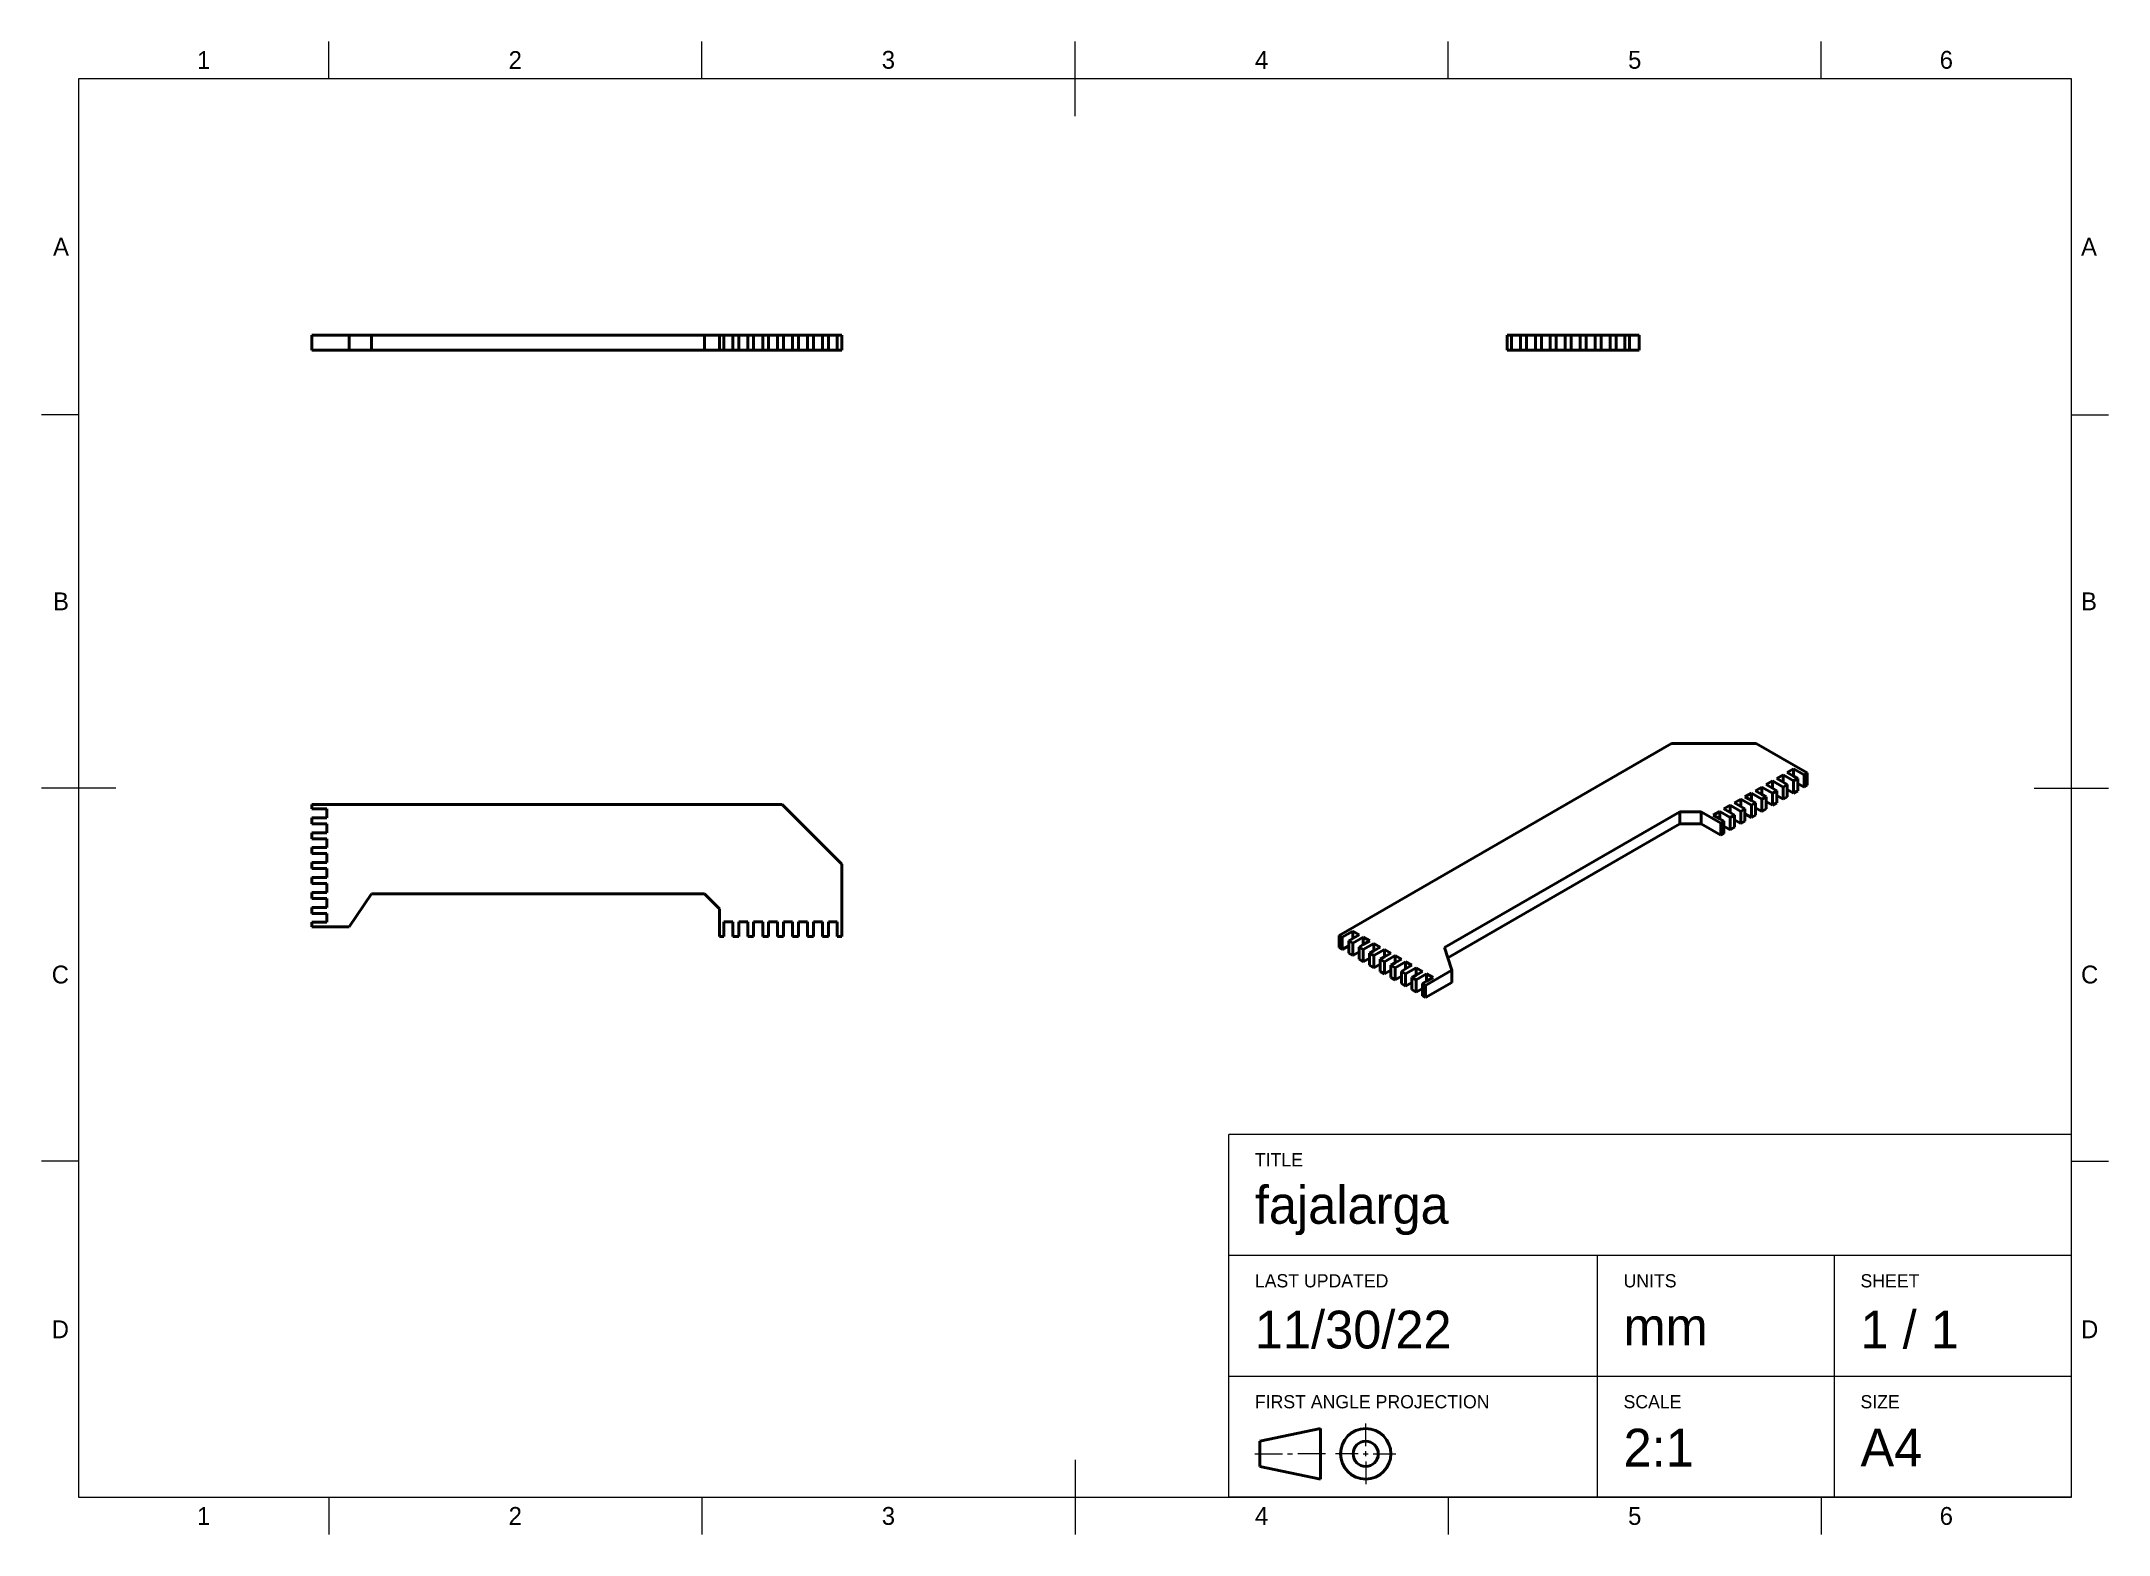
# Model space of a CAD drawing. Header units: millimetres. Extents: x 15 to 292, y 5 to 205.
import ezdxf

# ---------------------------------------------------------------- set-up
doc = ezdxf.new("R2010")
doc.units = ezdxf.units.MM
doc.layers.add('Border', color=7, linetype='Continuous')
doc.layers.add('Geometries', color=7, linetype='Continuous')
doc.styles.add('Shapr0', font='txt', dxfattribs={"height": 2.3925})
doc.styles.add('Shapr1', font='txt', dxfattribs={"height": 2.3925})

# ---------------------------------------------------------------- blocks, each defined once
blk = doc.blocks.new('*U2')
at = {"layer": 'Border', "linetype": 'Continuous', "lineweight": 15}
for p, q in [((287, 58.6), (174.1, 58.6)), ((174.1, 10), (174.1, 58.6)), ((287, 10), (287, 58.6)), ((287, 42.4), (174.1, 42.4)), ((223.5, 10), (223.5, 42.4)), ((255.25, 10), (255.25, 42.4)), ((287, 26.2), (174.1, 26.2)), ((192.450088, 16.837486), (192.450088, 19.875004)), ((177.6, 15.82498), (181.312522, 15.82498)), ((181.987526, 15.82498), (182.66253, 15.82498)), ((187.050056, 15.82498), (183.337534, 15.82498)), ((191.437582, 15.82498), (188.400064, 15.82498)), ((192.112586, 15.82498), (192.78759, 15.82498)), ((192.450088, 15.487478), (192.450088, 16.162482)), ((192.450088, 14.812474), (192.450088, 11.774956)), ((193.462594, 15.82498), (196.500112, 15.82498)), ((287, 10), (174.1, 10))]:
    blk.add_line(p, q, dxfattribs=at)
at = {"layer": 'Border', "linetype": 'Continuous', "lineweight": 40}
for p, q in [((178.275004, 17.51249), (186.375052, 19.2)), ((178.275004, 17.51249), (178.275004, 14.13747)), ((186.375052, 19.2), (186.375052, 12.44996)), ((178.275004, 14.13747), (186.375052, 12.44996))]:
    blk.add_line(p, q, dxfattribs=at)
for radius in [3.37502, 1.68751]:
    blk.add_circle((192.450088, 15.82498), radius, dxfattribs=at)

msp = doc.modelspace()

# ---------------------------------------------------------------- linework, layer by layer
at = {"layer": 'Border', "linetype": 'Continuous', "lineweight": 15}
for p, q in [((53.5, 200), (53.5, 205)), ((103.5, 200), (103.5, 205)), ((153.5, 195), (153.5, 205)), ((203.5, 200), (203.5, 205)), ((253.5, 200), (253.5, 205)), ((287, 200), (20, 200)), ((20, 200), (20, 10)), ((287, 10), (287, 200)), ((20, 155), (15, 155)), ((287, 155), (292, 155)), ((25, 105), (15, 105)), ((282, 105), (292, 105)), ((20, 55), (15, 55)), ((287, 55), (292, 55)), ((153.5, 15), (153.5, 5)), ((20, 10), (287, 10)), ((53.5, 10), (53.5, 5)), ((103.5, 10), (103.5, 5)), ((203.5, 10), (203.5, 5)), ((253.5, 10), (253.5, 5))]:
    msp.add_line(p, q, dxfattribs=at)
at = {"layer": 'Geometries', "linetype": 'Continuous', "lineweight": 40}
for p, q in [((51.25, 165.65), (56.25, 165.65)), ((51.25, 165.65), (51.25, 163.65)), ((51.25, 163.65), (56.25, 163.65)), ((59.25, 165.65), (56.25, 165.65)), ((56.25, 165.65), (56.25, 163.65)), ((59.25, 163.65), (56.25, 163.65)), ((59.25, 165.65), (59.25, 163.65)), ((59.25, 165.65), (103.85, 165.65)), ((59.25, 163.65), (103.85, 163.65)), ((103.85, 165.65), (105.85, 165.65)), ((103.85, 165.65), (103.85, 163.65)), ((103.85, 163.65), (105.85, 163.65)), ((105.85, 165.65), (105.85, 163.65)), ((105.85, 165.65), (106.45, 165.65)), ((105.85, 163.65), (106.45, 163.65)), ((106.45, 165.65), (107.65, 165.65)), ((106.45, 165.65), (106.45, 163.65)), ((106.45, 163.65), (107.65, 163.65)), ((107.65, 165.65), (107.65, 163.65)), ((107.65, 165.65), (108.45, 165.65)), ((107.65, 163.65), (108.45, 163.65)), ((108.45, 165.65), (109.65, 165.65)), ((108.45, 165.65), (108.45, 163.65)), ((108.45, 163.65), (109.65, 163.65)), ((109.65, 165.65), (109.65, 163.65)), ((109.65, 165.65), (110.44, 165.65)), ((109.65, 163.65), (110.44, 163.65)), ((110.44, 165.65), (111.66, 165.65)), ((110.44, 165.65), (110.44, 163.65)), ((110.44, 163.65), (111.66, 163.65)), ((111.66, 165.65), (111.66, 163.65)), ((111.66, 165.65), (112.44, 165.65)), ((111.66, 163.65), (112.44, 163.65)), ((112.44, 165.65), (113.66, 165.65)), ((112.44, 165.65), (112.44, 163.65)), ((112.44, 163.65), (113.66, 163.65)), ((113.66, 165.65), (113.66, 163.65)), ((113.66, 165.65), (114.45, 165.65)), ((113.66, 163.65), (114.45, 163.65)), ((114.45, 165.65), (115.65, 165.65)), ((114.45, 165.65), (114.45, 163.65)), ((114.45, 163.65), (115.65, 163.65)), ((115.65, 165.65), (116.45, 165.65)), ((115.65, 165.65), (115.65, 163.65)), ((115.65, 163.65), (116.45, 163.65)), ((116.45, 165.65), (117.65, 165.65)), ((116.45, 165.65), (116.45, 163.65)), ((116.45, 163.65), (117.65, 163.65)), ((117.65, 165.65), (117.65, 163.65)), ((117.65, 165.65), (118.45, 165.65)), ((117.65, 163.65), (118.45, 163.65)), ((118.45, 165.65), (119.65, 165.65)), ((118.45, 165.65), (118.45, 163.65)), ((118.45, 163.65), (119.65, 163.65)), ((119.65, 165.65), (120.45, 165.65)), ((119.65, 165.65), (119.65, 163.65)), ((119.65, 163.65), (120.45, 163.65)), ((120.45, 165.65), (121.65, 165.65)), ((120.45, 165.65), (120.45, 163.65)), ((120.45, 163.65), (121.65, 163.65)), ((121.65, 165.65), (122.25, 165.65)), ((121.65, 165.65), (121.65, 163.65)), ((121.65, 163.65), (122.25, 163.65)), ((122.25, 165.65), (122.25, 163.65)), ((211.39, 165.65), (211.39, 163.65)), ((211.39, 165.65), (211.99, 165.65)), ((211.39, 163.65), (211.99, 163.65)), ((211.99, 165.65), (211.99, 163.65)), ((211.99, 165.65), (213.21, 165.65)), ((211.99, 163.65), (213.21, 163.65)), ((213.21, 165.65), (213.21, 163.65)), ((213.21, 165.65), (213.98, 165.65)), ((213.21, 163.65), (213.98, 163.65)), ((213.98, 165.65), (215.2, 165.65)), ((213.98, 165.65), (213.98, 163.65)), ((213.98, 163.65), (215.2, 163.65)), ((215.2, 165.65), (215.2, 163.65)), ((215.2, 165.65), (215.99, 165.65)), ((215.2, 163.65), (215.99, 163.65)), ((215.99, 165.65), (217.19, 165.65)), ((215.99, 165.65), (215.99, 163.65)), ((215.99, 163.65), (217.19, 163.65)), ((217.19, 165.65), (217.19, 163.65)), ((217.19, 165.65), (217.99, 165.65)), ((217.19, 163.65), (217.99, 163.65)), ((217.99, 165.65), (219.19, 165.65)), ((217.99, 165.65), (217.99, 163.65)), ((217.99, 163.65), (219.19, 163.65)), ((219.19, 165.65), (219.19, 163.65)), ((219.19, 165.65), (219.99, 165.65)), ((219.19, 163.65), (219.99, 163.65)), ((219.99, 165.65), (221.19, 165.65)), ((219.99, 165.65), (219.99, 163.65)), ((219.99, 163.65), (221.19, 163.65)), ((221.19, 165.65), (221.99, 165.65)), ((221.19, 165.65), (221.19, 163.65)), ((221.19, 163.65), (221.99, 163.65)), ((221.99, 165.65), (223.19, 165.65)), ((221.99, 165.65), (221.99, 163.65)), ((221.99, 163.65), (223.19, 163.65)), ((223.19, 165.65), (223.19, 163.65)), ((223.19, 165.65), (223.99, 165.65)), ((223.19, 163.65), (223.99, 163.65)), ((223.99, 165.65), (225.19, 165.65)), ((223.99, 165.65), (223.99, 163.65)), ((223.99, 163.65), (225.19, 163.65)), ((225.19, 165.65), (225.19, 163.65)), ((225.19, 165.65), (225.99, 165.65)), ((225.19, 163.65), (225.99, 163.65)), ((225.99, 165.65), (227.19, 165.65)), ((225.99, 165.65), (225.99, 163.65)), ((225.99, 163.65), (227.19, 163.65)), ((227.19, 165.65), (227.19, 163.65)), ((227.19, 165.65), (227.79, 165.65)), ((227.19, 163.65), (227.79, 163.65)), ((227.79, 165.65), (227.79, 163.65)), ((227.79, 165.65), (229.11, 165.65)), ((227.79, 163.65), (229.11, 163.65)), ((229.11, 165.65), (229.11, 163.65)), ((233.43, 110.97), (188.88, 85.25)), ((244.75, 110.97), (233.43, 110.97)), ((244.75, 110.97), (251.62, 107.01)), ((246.1, 105.46), (246.95, 105.95)), ((246.95, 104.97), (246.1, 105.46)), ((246.95, 105.95), (246.95, 104.97)), ((246.95, 105.95), (248.37, 105.13)), ((247.52, 106.27), (248.37, 106.76)), ((248.37, 105.78), (247.52, 106.27)), ((248.37, 106.76), (248.37, 105.78)), ((248.37, 106.76), (249.78, 105.95)), ((248.93, 105.46), (248.37, 105.78)), ((248.37, 105.13), (248.93, 105.46)), ((248.93, 107.09), (249.78, 107.58)), ((249.78, 106.6), (248.93, 107.09)), ((248.93, 105.46), (248.93, 104.8)), ((249.78, 107.58), (249.78, 106.6)), ((249.78, 107.58), (251.19, 106.76)), ((250.34, 106.27), (249.78, 106.6)), ((249.78, 105.95), (250.34, 106.27)), ((249.78, 105.95), (249.78, 104.31)), ((250.34, 106.27), (250.34, 105.62)), ((250.34, 105.62), (250.34, 104.64)), ((250.34, 105.62), (251.19, 105.13)), ((251.19, 106.76), (251.62, 107.01)), ((251.19, 106.76), (251.19, 105.13)), ((251.19, 105.13), (251.62, 105.37)), ((251.62, 107.01), (251.62, 105.37)), ((114.25, 102.81), (51.25, 102.81)), ((51.25, 102.81), (51.25, 102.21)), ((122.25, 94.81), (114.25, 102.81)), ((240.45, 102.19), (241.29, 102.68)), ((241.29, 102.68), (241.29, 101.7)), ((241.29, 102.68), (242.71, 101.86)), ((241.85, 103), (242.71, 103.5)), ((242.71, 102.5), (241.85, 103)), ((242.71, 103.5), (242.71, 102.5)), ((242.71, 103.5), (244.13, 102.68)), ((243.27, 102.19), (242.71, 102.5)), ((243.27, 103.82), (244.13, 104.32)), ((244.13, 103.32), (243.27, 103.82)), ((244.13, 104.32), (244.13, 103.32)), ((244.13, 104.32), (245.54, 103.5)), ((244.68, 103), (244.13, 103.32)), ((244.13, 102.68), (244.68, 103)), ((244.13, 102.68), (244.13, 101.05)), ((244.68, 103), (244.68, 102.36)), ((244.69, 104.64), (245.54, 105.13)), ((245.54, 104.15), (244.69, 104.64)), ((245.54, 105.13), (245.54, 104.15)), ((245.54, 105.13), (246.95, 104.31)), ((246.1, 103.82), (245.54, 104.15)), ((245.54, 103.5), (246.1, 103.82)), ((245.54, 103.5), (245.54, 101.87)), ((246.1, 103.82), (246.1, 103.17)), ((246.1, 103.17), (246.1, 102.19)), ((246.1, 103.17), (246.95, 102.68)), ((247.52, 104.64), (246.95, 104.97)), ((246.95, 104.31), (247.52, 104.64)), ((246.95, 104.31), (246.95, 102.68)), ((246.95, 102.68), (247.52, 103.01)), ((247.52, 104.64), (247.52, 103.99)), ((247.52, 103.99), (248.37, 103.5)), ((247.52, 103.99), (247.52, 103.01)), ((248.37, 105.13), (248.37, 103.5)), ((248.37, 103.5), (248.93, 103.82)), ((248.93, 104.8), (249.78, 104.31)), ((248.93, 104.8), (248.93, 103.82)), ((249.78, 104.31), (250.34, 104.64)), ((53.25, 102.21), (51.25, 102.21)), ((51.25, 100.99), (53.25, 100.99)), ((51.25, 100.99), (51.25, 100.22)), ((53.25, 100.22), (51.25, 100.22)), ((53.25, 102.21), (53.25, 100.99)), ((53.25, 100.22), (53.25, 99)), ((203.02, 83.62), (234.56, 101.83)), ((203.47, 82.25), (234.56, 100.2)), ((234.56, 101.83), (234.56, 100.2)), ((234.56, 101.83), (237.39, 101.83)), ((234.56, 100.2), (237.39, 100.2)), ((237.39, 101.83), (237.39, 100.2)), ((237.39, 101.83), (240.02, 100.31)), ((237.39, 100.2), (240.02, 98.68)), ((239.03, 101.37), (239.88, 101.86)), ((239.88, 100.88), (239.03, 101.37)), ((239.88, 101.86), (241.29, 101.05)), ((239.88, 101.86), (239.88, 100.88)), ((240.45, 100.56), (239.88, 100.88)), ((240.02, 100.31), (240.45, 100.56)), ((240.02, 100.31), (240.02, 98.68)), ((241.29, 101.7), (240.45, 102.19)), ((240.45, 100.56), (240.45, 99.9)), ((240.45, 99.9), (240.45, 98.92)), ((240.45, 99.9), (241.29, 99.41)), ((241.86, 101.37), (241.29, 101.7)), ((241.29, 101.05), (241.86, 101.37)), ((241.29, 101.05), (241.29, 99.41)), ((241.29, 99.41), (241.86, 99.74)), ((241.86, 101.37), (241.86, 100.72)), ((241.86, 100.72), (242.71, 100.23)), ((241.86, 100.72), (241.86, 99.74)), ((242.71, 101.86), (243.27, 102.19)), ((242.71, 101.86), (242.71, 100.23)), ((242.71, 100.23), (243.27, 100.55)), ((243.27, 102.19), (243.27, 101.55)), ((243.27, 101.55), (244.13, 101.05)), ((243.27, 101.55), (243.27, 100.55)), ((244.13, 101.05), (244.68, 101.37)), ((244.68, 102.36), (245.54, 101.87)), ((244.68, 102.36), (244.68, 101.37)), ((245.54, 101.87), (246.1, 102.19)), ((51.25, 99), (51.25, 98.21)), ((51.25, 99), (53.25, 99)), ((53.25, 98.21), (51.25, 98.21)), ((51.25, 97.01), (53.25, 97.01)), ((51.25, 97.01), (51.25, 96.21)), ((53.25, 98.21), (53.25, 97.01)), ((240.02, 98.68), (240.45, 98.92)), ((51.25, 96.21), (53.25, 96.21)), ((51.25, 95.01), (51.25, 94.21)), ((53.25, 95.01), (51.25, 95.01)), ((53.25, 94.21), (51.25, 94.21)), ((53.25, 96.21), (53.25, 95.01)), ((53.25, 94.21), (53.25, 93.01)), ((122.25, 94.81), (122.25, 85.09)), ((51.25, 93.01), (53.25, 93.01)), ((51.25, 93.01), (51.25, 92.21)), ((53.25, 92.21), (51.25, 92.21)), ((53.25, 92.21), (53.25, 91.01)), ((51.25, 91.01), (53.25, 91.01)), ((51.25, 91.01), (51.25, 90.21)), ((53.25, 90.21), (51.25, 90.21)), ((51.25, 89.01), (53.25, 89.01)), ((51.25, 89.01), (51.25, 88.21)), ((53.25, 90.21), (53.25, 89.01)), ((59.25, 90.81), (56.25, 86.41)), ((59.25, 90.81), (103.85, 90.81)), ((103.85, 90.81), (105.85, 88.81)), ((105.85, 88.81), (105.85, 85.09)), ((53.25, 88.21), (51.25, 88.21)), ((51.25, 87.01), (51.25, 86.41)), ((51.25, 87.01), (53.25, 87.01)), ((51.25, 86.41), (56.25, 86.41)), ((53.25, 88.21), (53.25, 87.01)), ((106.45, 85.09), (106.45, 87.09)), ((106.45, 87.09), (107.65, 87.09)), ((107.65, 87.09), (107.65, 85.09)), ((108.45, 85.09), (108.45, 87.09)), ((108.45, 87.09), (109.65, 87.09)), ((109.65, 87.09), (109.65, 85.09)), ((110.44, 87.09), (111.66, 87.09)), ((110.44, 85.09), (110.44, 87.09)), ((111.66, 87.09), (111.66, 85.09)), ((112.44, 85.09), (112.44, 87.09)), ((112.44, 87.09), (113.66, 87.09)), ((113.66, 87.09), (113.66, 85.09)), ((114.45, 85.09), (114.45, 87.09)), ((114.45, 87.09), (115.65, 87.09)), ((115.65, 87.09), (115.65, 85.09)), ((116.45, 85.09), (116.45, 87.09)), ((116.45, 87.09), (117.65, 87.09)), ((117.65, 87.09), (117.65, 85.09)), ((118.45, 85.09), (118.45, 87.09)), ((118.45, 87.09), (119.65, 87.09)), ((119.65, 87.09), (119.65, 85.09)), ((120.45, 85.09), (120.45, 87.09)), ((120.45, 87.09), (121.65, 87.09)), ((121.65, 87.09), (121.65, 85.09)), ((105.85, 85.09), (106.45, 85.09)), ((107.65, 85.09), (108.45, 85.09)), ((109.65, 85.09), (110.44, 85.09)), ((111.66, 85.09), (112.44, 85.09)), ((113.66, 85.09), (114.45, 85.09)), ((115.65, 85.09), (116.45, 85.09)), ((117.65, 85.09), (118.45, 85.09)), ((119.65, 85.09), (120.45, 85.09)), ((121.65, 85.09), (122.25, 85.09)), ((188.88, 85.25), (188.88, 83.62)), ((188.88, 85.25), (189.31, 85.01)), ((188.88, 83.62), (189.31, 83.38)), ((190.72, 85.83), (189.31, 85.01)), ((189.31, 85.01), (189.31, 83.38)), ((190.17, 83.87), (189.31, 83.38)), ((190.17, 84.51), (190.72, 84.83)), ((190.17, 84.51), (190.17, 83.87)), ((190.17, 84.51), (190.71, 84.2)), ((190.17, 83.87), (190.17, 82.88)), ((192.13, 85.01), (190.71, 84.2)), ((190.71, 84.2), (190.71, 82.56)), ((190.72, 85.83), (190.72, 84.83)), ((190.72, 85.83), (191.58, 85.33)), ((190.72, 84.83), (191.58, 85.33)), ((191.58, 83.7), (192.13, 84.02)), ((191.58, 83.7), (191.58, 83.06)), ((191.58, 83.7), (192.13, 83.38)), ((192.13, 85.01), (192.13, 84.02)), ((192.13, 85.01), (192.99, 84.52)), ((192.13, 84.02), (192.99, 84.52)), ((193.55, 84.19), (192.13, 83.38)), ((192.13, 83.38), (192.13, 81.74)), ((192.98, 82.89), (193.55, 83.21)), ((193.55, 84.19), (194.4, 83.7)), ((193.55, 84.19), (193.55, 83.21)), ((193.55, 83.21), (194.4, 83.7)), ((193.55, 82.56), (194.96, 83.38)), ((194.96, 83.38), (194.96, 82.4)), ((194.96, 83.38), (195.81, 82.89)), ((203.02, 83.62), (203.47, 82.25)), ((190.17, 82.88), (190.71, 82.56)), ((191.58, 83.06), (190.71, 82.56)), ((191.58, 83.06), (191.58, 82.07)), ((191.58, 82.07), (192.13, 81.74)), ((192.98, 82.23), (192.13, 81.74)), ((192.98, 82.89), (192.98, 82.23)), ((192.98, 82.89), (193.55, 82.56)), ((192.98, 82.23), (192.98, 81.25)), ((192.98, 81.25), (193.55, 80.93)), ((193.55, 82.56), (193.55, 80.93)), ((193.55, 80.93), (194.4, 81.42)), ((194.96, 82.4), (194.4, 82.07)), ((194.4, 82.07), (194.4, 81.42)), ((194.4, 82.07), (194.96, 81.74)), ((194.4, 81.42), (194.4, 80.44)), ((194.4, 80.44), (194.96, 80.11)), ((195.81, 82.89), (194.96, 82.4)), ((196.38, 82.56), (194.96, 81.74)), ((194.96, 81.74), (194.96, 80.11)), ((195.81, 80.6), (194.96, 80.11)), ((195.81, 81.25), (196.38, 81.58)), ((195.81, 81.25), (195.81, 80.6)), ((195.81, 81.25), (196.38, 80.93)), ((195.81, 80.6), (195.81, 79.62)), ((196.38, 82.56), (196.38, 81.58)), ((196.38, 82.56), (197.23, 82.07)), ((196.38, 81.58), (197.23, 82.07)), ((197.79, 81.74), (196.38, 80.93)), ((196.38, 80.93), (196.38, 79.29)), ((197.23, 80.44), (197.79, 80.76)), ((197.23, 80.44), (197.23, 79.78)), ((197.23, 80.44), (197.79, 80.11)), ((197.79, 81.74), (197.79, 80.76)), ((197.79, 81.74), (198.64, 81.25)), ((197.79, 80.76), (198.64, 81.25)), ((199.21, 80.93), (197.79, 80.11)), ((199.21, 80.93), (199.21, 79.95)), ((199.21, 80.93), (200.05, 80.44)), ((199.21, 79.95), (200.05, 80.44)), ((200.48, 78.56), (204.01, 80.6)), ((203.47, 82.25), (204.01, 80.6)), ((204.01, 80.6), (204.01, 78.97)), ((195.81, 79.62), (196.38, 79.29)), ((197.23, 79.78), (196.38, 79.29)), ((197.23, 79.78), (197.23, 78.8)), ((197.23, 78.8), (197.79, 78.48)), ((197.79, 80.11), (197.79, 78.48)), ((198.64, 78.97), (197.79, 78.48)), ((198.64, 79.62), (199.21, 79.95)), ((198.64, 79.62), (199.21, 79.29)), ((198.64, 79.62), (198.64, 78.97)), ((198.64, 78.97), (198.64, 77.99)), ((198.64, 77.99), (199.21, 77.66)), ((200.62, 80.11), (199.21, 79.29)), ((199.21, 79.29), (199.21, 77.66)), ((200.05, 78.15), (199.21, 77.66)), ((200.05, 78.8), (200.62, 79.13)), ((200.05, 78.8), (200.05, 78.15)), ((200.05, 78.8), (200.48, 78.56)), ((200.05, 78.15), (200.05, 77.17)), ((200.48, 76.93), (204.01, 78.97)), ((200.48, 78.56), (200.48, 76.93)), ((200.62, 80.11), (200.62, 79.13)), ((200.62, 80.11), (201.47, 79.62)), ((200.62, 79.13), (201.47, 79.62)), ((200.05, 77.17), (200.48, 76.93))]:
    msp.add_line(p, q, dxfattribs=at)

# ---------------------------------------------------------------- block references
msp.add_blockref('*U2', (0, 0))

# ---------------------------------------------------------------- texts
at = {"layer": 'Border', "linetype": 'Continuous', "lineweight": 15, "char_height": 2.39, "width": 2.3925, "style": 'Shapr0'}
for s, insert, attachment_point in [('1', (36.75, 201.3), 8), ('2', (78.5, 201.3), 8), ('3', (128.5, 201.3), 8), ('4', (178.5, 201.3), 8), ('5', (228.5, 201.3), 8), ('6', (270.25, 201.3), 8), ('A', (18.7, 177.5), 6), ('A', (288.3, 177.5), 4), ('B', (18.7, 130), 6), ('B', (288.3, 130), 4), ('C', (18.7, 80), 6), ('C', (288.3, 80), 4), ('D', (18.7, 32.5), 6), ('D', (288.3, 32.5), 4), ('1', (36.75, 8.7), 2), ('2', (78.5, 8.7), 2), ('3', (128.5, 8.7), 2), ('4', (178.5, 8.7), 2), ('5', (228.5, 8.7), 2), ('6', (270.25, 8.7), 2)]:
    msp.add_mtext(s, dxfattribs=dict(at, insert=insert, attachment_point=attachment_point))
at = {"layer": 'Border', "linetype": 'Continuous', "lineweight": 15, "attachment_point": 7, "style": 'Shapr1'}
for s, insert, char_height in [('TITLE', (177.6, 54.33), 1.77), ('fajalarga', (177.6, 45.11), 5.063), ('LAST UPDATED', (177.6, 38.09), 1.7705), ('UNITS', (227, 38.09), 1.77), ('SHEET', (258.75, 38.09), 1.77), ('11/30/22', (177.6, 29.86), 5.063), ('mm', (227, 30.34), 5.063), ('1 / 1', (258.75, 29.86), 5.063), ('FIRST ANGLE PROJECTION', (177.6, 21.89), 1.7705), ('SCALE', (227, 21.89), 1.77), ('SIZE', (258.75, 21.89), 1.77), ('2:1', (227, 14.12), 5.063), ('A4', (258.75, 14.14), 5.063)]:
    msp.add_mtext(s, dxfattribs=dict(at, insert=insert, char_height=char_height))

doc.saveas('drawing.dxf')
